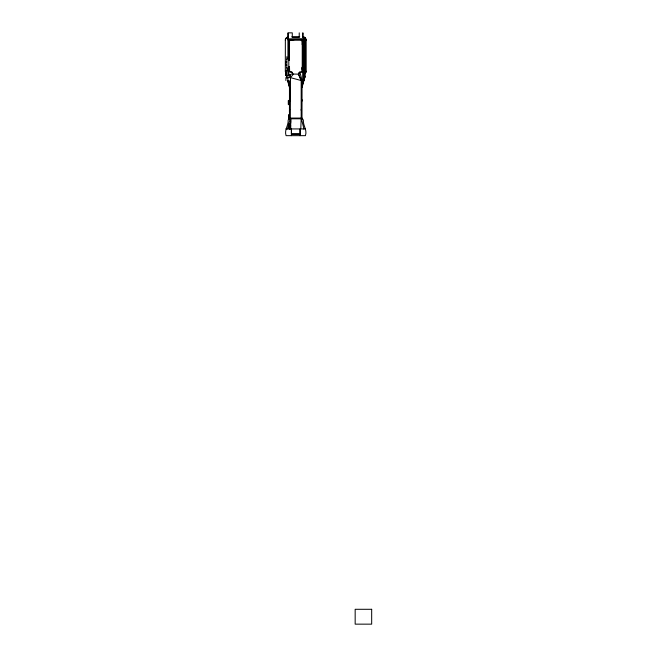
<?xml version="1.0" encoding="UTF-8"?>
<svg xmlns="http://www.w3.org/2000/svg" width="657" height="657" viewBox="0 0 657 657"><rect width="100%" height="100%" fill="white"/><g stroke="black" fill="none" stroke-linecap="round" stroke-linejoin="round"><path stroke-width="0.99" d="M291.412 135.662L291.421 128.936L291.412 134.168L300.101 134.168L300.093 128.936L300.101 135.662M287.938 70.841L287.873 70.57M294.262 39.683L290.172 40.052L289.532 40.685L289.269 60.304L288.735 60.51L288.801 58.383M286.863 67.704L287.84 68.468L287.938 70.422M289.515 44.167L289.532 40.685L290.378 40.028L301.358 40.052L301.99 40.75L301.998 44.167L302.705 44.167M288.801 68.854L288.801 66.644L289.515 67.942L289.638 71.687L292.102 72.229L292.923 74.044L298.262 74.151L299.452 72.196L301.867 71.695L301.998 67.942L302.705 67.942M288.029 39.978L288.095 39.075M285.327 71.26L286.091 73.034L285.327 71.26L285.36 39.773L286.247 37.925L287.914 36.956M302.056 118.482L301.99 119.303L302.056 80.868L303.575 80.655L304.963 76.836L304.963 37.498M306.178 71.26L305.743 72.656L304.577 73.576L305.743 72.656L306.178 71.26L306.154 39.79L304.897 37.597L302.705 36.849A3.531 3.474 0 0 1 304.495 37.326L305.751 38.582A2.784 2.373 72.6 0 1 306.178 40.192M287.865 128.936L287.741 128.92A11.005 1.437 90 0 1 287.52 128.706L287.561 128.583A10.857 1.421 -90 0 0 287.766 128.033L290.328 118.071L290.509 74.57L292.521 73.535M299.025 73.313L298.418 74.693L298.738 73.929L301.185 80.524L301.185 118.071L303.748 128.033A10.857 1.421 90 0 0 303.953 128.583L303.994 128.706A11.005 1.437 90 0 1 303.772 128.92L303.649 128.936M289.54 40.635L290.156 40.052M301.998 71.26L301.883 71.67A0.854 0.854 0 0 1 301.366 72.056L301.185 72.081M302.056 118.071L303.353 120.116C302.902 125.635 307.435 129.955 305.423 135.662L286.082 135.662C284.079 129.955 288.604 125.635 288.16 120.116L289.458 118.071M301.998 69.543L302.705 69.543L302.236 67.942L302.705 65.117M299.025 72.919L299.879 72.089L301.908 79.826L301.185 80.524L290.509 77.657L293.351 74.151A0.871 0.854 0 0 1 292.759 73.929L292.488 73.321M302.351 85.451L302.269 86.067L302.269 80.655M302.113 87.126L302.056 87.562A1.61 1.61 0 0 1 302.113 87.126L304.848 77.312A3.219 3.219 0 0 0 304.963 76.45M298.418 74.693L298.59 74.044M302.056 86.494L304.634 77.255A3.022 3.022 0 0 0 304.749 76.45M286.107 72.369L286.058 74.11A3.071 3.071 0 0 0 286.107 74.66M303.748 79.571L304.749 76.836L304.749 37.301M300.816 128.263L301.185 118.071L290.328 118.071L290.698 123.278M285.894 70.841L287.774 70.619M303.674 80.721L303.353 81.493L303.575 80.45M289.458 100.365L288.292 100.611L288.292 104.447L289.458 104.693M287.938 38.853L303.706 38.722M288.546 114.991L288.546 119.319L288.546 114.991L289.458 114.991M287.889 80.86L287.938 68.854M286.115 70.627L285.894 75.399L289.647 75.399L289.647 77.633L285.894 77.633L285.894 80.532M302.705 43.986L302.236 44.167L302.236 67.942M286.863 59.344L287.938 58.383L287.938 33.055M298.335 74.134L301.185 80.524M288.793 66.653L289.137 66.784M289.893 101.014L289.893 88.301L287.865 80.655M291.782 36.849L299.723 36.849M290.509 74.57L288.801 74.57L288.801 39.683L302.705 39.683L302.705 79.826L301.908 79.826M286.863 61.906L285.573 62.16L285.573 64.895L286.863 65.142M304.495 70.841L304.963 70.841M304.495 72.073L304.963 72.336M287.717 80.655L289.458 80.868L289.458 118.597M289.458 98.829L289.68 101.071M289.458 107.305L289.458 108.471M289.458 108.734L289.68 109.793M289.458 110.089L289.458 111.6M289.458 111.871L289.458 112.29M290.698 122.243L290.328 118.071L290.698 118.786L300.816 118.786M286.23 128.936L305.283 128.936A7.26 0.838 42.1 0 0 305.39 128.772M291.421 133.913L300.093 133.913M289.515 71.276C289.146 72.385 292.291 71.391 292.488 72.919M288.333 38.845L288.152 32.85L292.283 32.85L292.283 37.285L299.231 37.285L299.231 32.85M301.136 40.028L301.998 40.857M301.358 40.052L301.974 40.66M285.573 64.887L286.009 65.142M301.883 71.67L302.705 72.262M288.801 39.683L289.63 40.438M302.056 101.096L301.892 99.437M289.45 128.887L288.513 126.119L290.698 128.263L290.698 118.786M289.105 123.376L290.698 125.627L288.94 124.362L290.698 126.908L288.743 125.282L290.698 128.263M301.998 67.942L302.705 69.543M288.513 126.119L289.967 129.445M303.575 80.712L303.575 38.853M286.173 74.931L286.698 76.844M286.017 74.972A3.219 3.219 0 0 1 285.894 74.11L286.895 78.134M287.577 80.581L289.663 88.063M288.127 81.345L288.152 81.074M290.698 121.315L290.328 118.071L290.698 119.804M290.328 118.071L290.698 120.502M289.507 40.972L289.507 42.278M303.008 33.055L302.795 37.646L302.795 32.85M301.226 109.243L301.226 110.442M289.318 100.365L289.318 100.932M289.318 104.126L289.318 104.693M289.318 115.377L289.244 119.221M289.203 100.365L289.203 104.693M288.505 100.365L288.505 104.693M286.863 56.666L286.863 69.519M286.28 128.887A7.26 0.838 -41.3 0 1 286.058 128.829M285.327 40.192A2.784 2.373 -72.6 0 1 285.762 38.582L287.019 37.326A3.531 3.474 0 0 1 288.185 36.899M305.291 71.868A1.823 1.79 0 0 1 305.119 72.18M371.673 609.294L355.166 609.294L355.166 624.15L371.673 624.15L371.673 609.294"/></g></svg>
